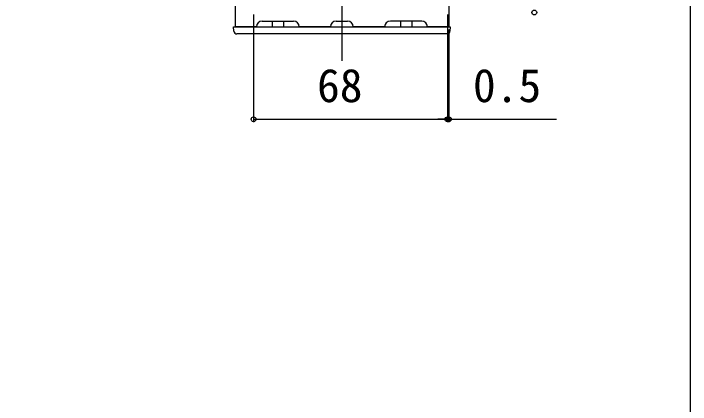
# Model space of a CAD drawing. Units: millimetres, scale not verified. Extents: x -700 to 700, y -1043 to 1037.
# Drawn here: x 462.5 to 700, y -9.7 to 127.7 of the extents above; entities that cross this region are included whole.
import ezdxf
from ezdxf.enums import TextEntityAlignment as Align

# ---------------------------------------------------------------- set-up
doc = ezdxf.new("R2010")
doc.units = ezdxf.units.MM
doc.header["$LTSCALE"] = 6
for name, color, linetype in [('0-4_YKK_12', 2, 'Continuous'), ('0-5_YKK_13', 4, 'Continuous'), ('0-6_YKK_D', 6, 'Continuous'), ('0-7_YKK_ZWAK', 7, 'Continuous')]:
    doc.layers.add(name, color=color, linetype=linetype)
doc.styles.add('ＭＳ ゴシック', font='')
doc.styles.get('ＭＳ ゴシック').set_extended_font_data('MS Gothic')

msp = doc.modelspace()

# ---------------------------------------------------------------- linework, layer by layer
at = {"layer": '0-4_YKK_12'}
for p, q in [((577.7, 344.95), (577.7, 111)), ((615.2, 273), (615.2, 123)), ((540.2, 165.494), (540.2, 123)), ((549.7, 125), (560.7, 125)), ((575.7, 125), (579.7, 125)), ((605.7, 125), (594.7, 125)), ((547.7, 123), (540.2, 123)), ((573.7, 123), (562.7, 123)), ((592.7, 123), (581.7, 123)), ((615.2, 123), (607.7, 123))]:
    msp.add_line(p, q, dxfattribs=at)
for centre, start, end in [((549.7, 123), 90, 180), ((560.7, 123), 0, 90), ((575.7, 123), 90, 180), ((579.7, 123), 0, 90), ((594.7, 123), 90, 180), ((605.7, 123), 0, 90)]:
    msp.add_arc(centre, 2, start, end, dxfattribs=at)
at = {"layer": '0-5_YKK_13'}
for p, q in [((553.2, 125), (553.2, 123)), ((557.2, 125), (557.2, 123)), ((598.2, 125), (598.2, 123)), ((602.2, 125), (602.2, 123)), ((540.698, 123), (614.702, 123)), ((614.702, 123), (615.7, 123)), ((615.7, 123), (615.605, 121.439)), ((614.606, 120.5), (540.794, 120.5))]:
    msp.add_line(p, q, dxfattribs=at)
msp.add_lwpolyline([(539.795, 121.439), (539.7, 123), (540.698, 123)], dxfattribs=at)
for centre, start, end in [((540.794, 121.5), 183.5, 270), ((614.606, 121.5), 270, 356.5)]:
    msp.add_arc(centre, 1, start, end, dxfattribs=at)
at = {"layer": '0-6_YKK_D'}
for p, q in [((546.7, 127.3), (546.7, 89.5)), ((614.7, 127.3), (614.7, 89.5)), ((614.7, 127.3), (614.7, 89.5)), ((615.2, 122), (615.2, 89.5)), ((546.7, 90.5), (614.7, 90.5)), ((614.7, 90.5), (611.3, 90.5)), ((614.7, 90.5), (615.2, 90.5)), ((615.2, 90.5), (653, 90.5))]:
    msp.add_line(p, q, dxfattribs=at)
for centre in [(645.2, 128), (546.7, 90.5), (614.7, 90.5), (614.7, 90.5), (615.2, 90.5)]:
    msp.add_circle(centre, 0.85, dxfattribs=at)
at = {"layer": '0-7_YKK_ZWAK'}
msp.add_lwpolyline([(-700, -1043.2), (700, -1043.2), (700, 996.8)], dxfattribs=at)

# ---------------------------------------------------------------- texts
at = {"layer": '0-6_YKK_D', "style": 'ＭＳ ゴシック'}
for s, p in [('68', (568.973, 93)), ('0.5', (623.682, 93))]:
    msp.add_text(s, height=11.73, dxfattribs=at).set_placement(p, align=Align.BOTTOM_LEFT)

doc.saveas('drawing.dxf')
